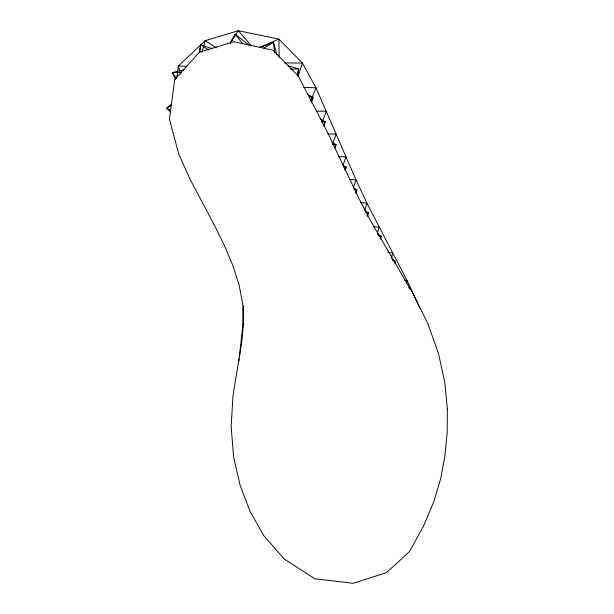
<?xml version="1.0" encoding="UTF-8"?>
<svg xmlns="http://www.w3.org/2000/svg" width="614" height="614" viewBox="0 0 614 614"><rect width="100%" height="100%" fill="white"/><g stroke="black" fill="none" stroke-linecap="round" stroke-linejoin="round"><path stroke-width="0.92" d="M243.451 305.764L242.645 326.955L239.33 357.218M238.892 361.032L239.107 359.121M199.734 52.397L200.671 44.822L212.129 48.729M176.847 77.264L178.321 66.036L205.206 40.677L238.293 30.7L278.917 39.104L302.441 63.065L315.995 87.779L355.943 179.733L366.842 203.042L407.182 280.782L419.968 308.504M199.327 52.274L200.671 44.822L208.568 49.98M391.44 258.494L392.638 252.945L387.948 252.201M380.672 239.061L381.271 236.359L378.001 234.609M297.299 75.568L298.742 69.014L288.081 65.66M377.349 234.464L378.984 227.165L373.258 226.62M395.193 263.268L395.608 261.441L392.262 259.676M297.268 75.376L298.742 69.014L290.414 68.96M367.471 216.45L368.4 212.736L365.169 210.947M364.931 210.211L366.842 203.042L360.272 202.651M406.43 283.538L407.182 280.782L404.396 280.107M201.968 52.297L205.206 40.677L216.443 47.823M355.851 193.379L356.88 189.841L353.61 187.968M311.521 102.761L313.102 97.426L308.251 94.756M353.441 187.738L355.943 179.733L349.366 179.495M345.168 170.776L346.327 167.215L343.096 165.35M298.043 76.474L302.441 63.065L284.781 62.912M323.778 126.185L325.251 121.802L320.362 119.024M334.845 148.227L336.081 144.635L332.021 142.31M342.827 165.726L345.981 156.816L338.682 156.685M332.351 144.405L336.303 134.059L327.792 134.005M321.897 122.57L326.41 111.203L316.939 111.172M310.73 100.757L315.995 87.779L303.861 87.449M311.045 101.717L313.102 97.426L309.471 96.858M230.35 43.195L235.193 34.192L248.662 44.906M379.966 238.762L381.271 236.359L378.569 235.883M394.725 263.068L395.608 261.441L392.906 260.82M230.066 43.157L235.193 34.192L242.714 43.755M366.988 215.123L368.4 212.736L365.652 212.337M230.396 43.402L238.293 30.7L251.011 45.451M323.286 124.834L325.251 121.802L321.506 121.372M355.406 192.113L356.88 189.841L354.163 189.496M344.784 169.441L346.327 167.215L343.587 166.908M334.515 146.853L336.081 144.635L333.256 144.351M171.682 103.873L166.647 108.194L170.761 112.193M263.92 48.184L273.468 42.305L276.96 54.815M171.59 105.255L166.647 108.194L170.723 110.497M259.845 47.408L278.917 39.104L279.132 57.156M259.776 47.662L273.468 42.305L274.673 52.743M184.238 69.758L172.342 72.49L175.443 79.275M181.667 72.598L172.342 72.49L176.732 78.592M186.74 66.281L178.321 66.036L180.808 74.24M408.855 287.981L410.651 288.534L409.008 287.644M447.353 408.932L447.153 432.862L444.966 455.68L440.768 478.314L433.968 501.285L423.814 525.507L409.515 551.572L386.436 572.662L353.134 583.3L314.852 578.772L284.412 559.185L263.728 535.631L250.005 511.239L240.12 485.283L233.596 457.069L231.148 426.5L233.044 395.124L241.716 342.489L243.543 323.041L242.76 304.398L239.13 285.157L232.721 265.141L223.926 244.479L213.419 223.358L190.21 179.564L178.735 153.991L169.418 119.055L174.744 79.429L199.527 52.113L233.972 41.714L272.908 50.164L298.189 75.929L326.801 130.851L358.967 198.499L370.695 220.986L413.782 294.996L427.874 323.678L438.519 353.595L444.835 382.652L447.353 408.932"/></g></svg>
